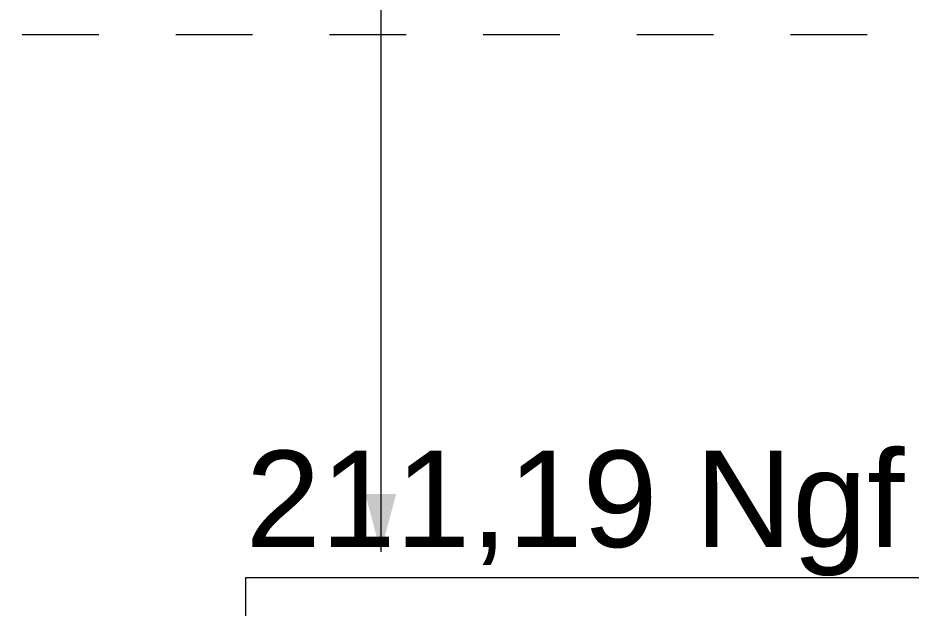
# Model space of a CAD drawing. Header units: metres. Extents: x 1838950 to 1842843, y 5171318 to 5174224.
# Drawn here: x 1840980.731 to 1840981.894, y 5171432.783 to 5171433.551 of the extents above; entities that cross this region are included whole.
import ezdxf

# ---------------------------------------------------------------- set-up
doc = ezdxf.new("R2010")
doc.units = ezdxf.units.M
doc.header["$LTSCALE"] = 0.0254
doc.linetypes.add('AXES', pattern=[2, 1.25, -0.25, 0.25, -0.25])
doc.layers.add('01_tram_axes', color=1, linetype='AXES', lineweight=18, true_color=0xff0000)
for name, color, linetype, lineweight in [('B Général', 7, 'Continuous', 5), ('C ANNOTATIONS-niveaux', 7, 'Continuous', 5), ('Général', 7, 'Continuous', 5)]:
    doc.layers.add(name, color=color, linetype=linetype, lineweight=lineweight)
doc.styles.add('Arial', font='arial.ttf')

# ---------------------------------------------------------------- blocks, each defined once
blk = doc.blocks.new('Groupe-866-1-4')
at = {"layer": 'C ANNOTATIONS-niveaux', "color": 7, "linetype": 'Continuous', "lineweight": 5, "flags": 128}
blk.add_lwpolyline([(76.5328, -59.3431), (76.7069, -59.7131), (76.7069, -59.1831), (77.6269, -59.1831)], dxfattribs=at)
at = {"layer": 'C ANNOTATIONS-niveaux', "color": 7, "insert": (76.7069, -59.0179), "char_height": 0.12546, "attachment_point": 1, "line_spacing_factor": 1.011915, "style": 'Arial'}
blk.add_mtext('211,19 Ngf', dxfattribs=at)
blk = doc.blocks.new('Groupe-973-1-4')
at = {"layer": 'C ANNOTATIONS-niveaux', "color": 7}
blk.add_blockref('Groupe-866-1-4', (0, 0), dxfattribs=at)
blk = doc.blocks.new('Groupe-974-1-4')
at = {"layer": '01_tram_axes', "lineweight": 5, "flags": 128}
blk.add_lwpolyline([(74.4159, -58.4763), (92.9732, -58.4763), (92.9732, -61.3668), (74.4159, -61.3668)], close=True, dxfattribs=at)

msp = doc.modelspace()

# ---------------------------------------------------------------- linework, layer by layer
at = {"layer": 'B Général', "color": 7, "linetype": 'Continuous', "lineweight": 5}
msp.add_line((1840981.2035, 5171433.5725), (1840981.2035, 5171432.8562), dxfattribs=at)
msp.add_solid([(1840981.2236, 5171432.9312), (1840981.2035, 5171432.8562), (1840981.1834, 5171432.9312)], dxfattribs=at)

# ---------------------------------------------------------------- block references
at = {"layer": 'B Général', "color": 7}
msp.add_blockref('Groupe-973-1-4', (1840904.3209, 5171492.0056), dxfattribs=at)
at = {"layer": 'Général', "color": 7}
msp.add_blockref('Groupe-974-1-4', (1840904.3209, 5171492.0056), dxfattribs=at)

doc.saveas('drawing.dxf')
